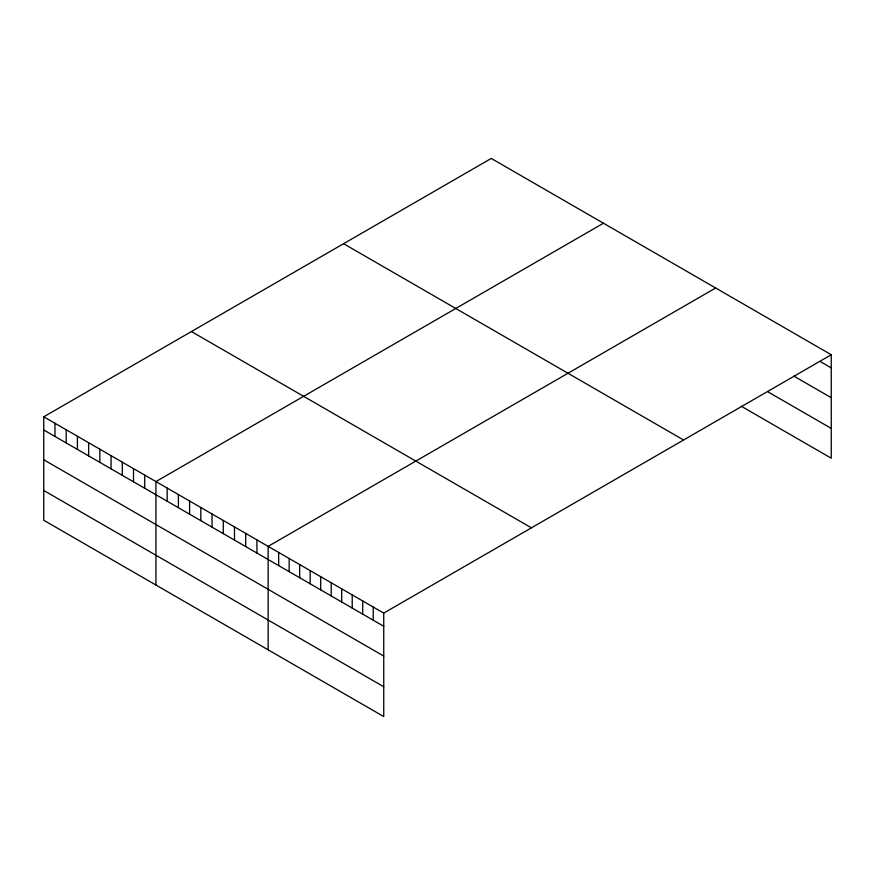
<?xml version="1.0" encoding="UTF-8"?>
<svg xmlns="http://www.w3.org/2000/svg" width="875" height="875" viewBox="0 0 875 875"><rect width="100%" height="100%" fill="white"/><g stroke="black" fill="none" stroke-linecap="round" stroke-linejoin="round"><path stroke-width="1.31" d="M831.25 354.736L383.742 613.102L383.742 716.559L43.75 520.264L43.75 416.806L491.258 158.441L831.25 354.736L831.25 458.194L741.344 406.284M603.455 223.213L155.947 481.578L155.947 585.047M715.652 287.995L268.144 546.361L268.144 649.819M820.739 361.834L831.25 367.905M793.888 376.13L831.25 397.698M768.195 392L831.25 428.4M343.58 243.698L683.572 439.994M191.428 331.548L531.42 527.833M43.75 416.806L383.742 613.102M43.75 429.975L383.742 626.27M43.75 459.78L383.742 656.064M43.75 490.47L383.742 686.766M373.231 607.031L373.231 620.2M362.72 600.961L362.72 614.141M352.22 594.891L352.22 608.07M341.709 588.831L341.709 602M331.198 582.761L331.198 595.93M320.688 576.691L320.688 589.87M310.177 570.631L310.177 583.8M299.666 564.561L299.666 577.73M289.166 558.491L289.166 571.67M278.655 552.42L278.655 565.6M256.922 539.875L256.922 553.055M245.7 533.4L245.7 546.58M234.489 526.925L234.489 540.094M223.267 520.45L223.267 533.619M212.045 513.964L212.045 527.144M200.823 507.489L200.823 520.669M189.602 501.014L189.602 514.183M178.391 494.539L178.391 507.708M167.169 488.064L167.169 501.233M144.725 475.103L144.725 488.272M133.503 468.628L133.503 481.797M122.292 462.153L122.292 475.322M111.07 455.667L111.07 468.847M99.848 449.192L99.848 462.361M88.627 442.717L88.627 455.886M77.405 436.242L77.405 449.411M66.194 429.756L66.194 442.936M54.972 423.281L54.972 436.461"/></g></svg>
